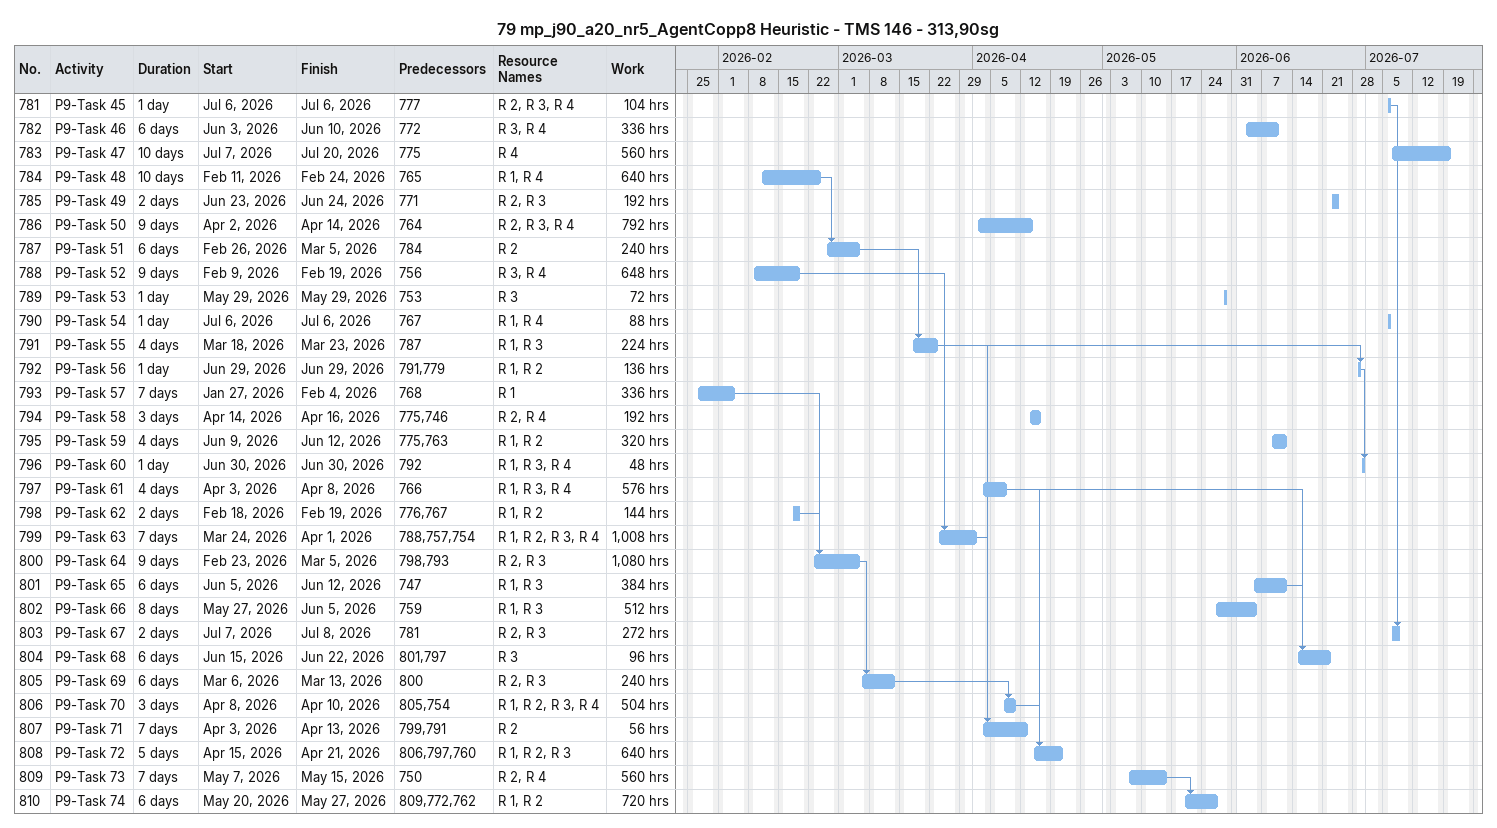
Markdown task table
79 mp_j90_a20_nr5_AgentCopp8 Heuristic - TMS 146 - 313,90sg

| ID | Task | Duration | Start | Finish | Predecessors | Resources | Work (h) |
|---|---|---|---|---|---|---|---|
| 781 | P9-Task 45 | 1d | 2026-07-06 | 2026-07-06 | 777 | R 2, R 3, R 4 | 104 |
| 782 | P9-Task 46 | 6d | 2026-06-03 | 2026-06-10 | 772 | R 3, R 4 | 336 |
| 783 | P9-Task 47 | 10d | 2026-07-07 | 2026-07-20 | 775 | R 4 | 560 |
| 784 | P9-Task 48 | 10d | 2026-02-11 | 2026-02-24 | 765 | R 1, R 4 | 640 |
| 785 | P9-Task 49 | 2d | 2026-06-23 | 2026-06-24 | 771 | R 2, R 3 | 192 |
| 786 | P9-Task 50 | 9d | 2026-04-02 | 2026-04-14 | 764 | R 2, R 3, R 4 | 792 |
| 787 | P9-Task 51 | 6d | 2026-02-26 | 2026-03-05 | 784 | R 2 | 240 |
| 788 | P9-Task 52 | 9d | 2026-02-09 | 2026-02-19 | 756 | R 3, R 4 | 648 |
| 789 | P9-Task 53 | 1d | 2026-05-29 | 2026-05-29 | 753 | R 3 | 72 |
| 790 | P9-Task 54 | 1d | 2026-07-06 | 2026-07-06 | 767 | R 1, R 4 | 88 |
| 791 | P9-Task 55 | 4d | 2026-03-18 | 2026-03-23 | 787 | R 1, R 3 | 224 |
| 792 | P9-Task 56 | 1d | 2026-06-29 | 2026-06-29 | 791, 779 | R 1, R 2 | 136 |
| 793 | P9-Task 57 | 7d | 2026-01-27 | 2026-02-04 | 768 | R 1 | 336 |
| 794 | P9-Task 58 | 3d | 2026-04-14 | 2026-04-16 | 775, 746 | R 2, R 4 | 192 |
| 795 | P9-Task 59 | 4d | 2026-06-09 | 2026-06-12 | 775, 763 | R 1, R 2 | 320 |
| 796 | P9-Task 60 | 1d | 2026-06-30 | 2026-06-30 | 792 | R 1, R 3, R 4 | 48 |
| 797 | P9-Task 61 | 4d | 2026-04-03 | 2026-04-08 | 766 | R 1, R 3, R 4 | 576 |
| 798 | P9-Task 62 | 2d | 2026-02-18 | 2026-02-19 | 776, 767 | R 1, R 2 | 144 |
| 799 | P9-Task 63 | 7d | 2026-03-24 | 2026-04-01 | 788, 757, 754 | R 1, R 2, R 3, R 4 | 1008 |
| 800 | P9-Task 64 | 9d | 2026-02-23 | 2026-03-05 | 798, 793 | R 2, R 3 | 1080 |
| 801 | P9-Task 65 | 6d | 2026-06-05 | 2026-06-12 | 747 | R 1, R 3 | 384 |
| 802 | P9-Task 66 | 8d | 2026-05-27 | 2026-06-05 | 759 | R 1, R 3 | 512 |
| 803 | P9-Task 67 | 2d | 2026-07-07 | 2026-07-08 | 781 | R 2, R 3 | 272 |
| 804 | P9-Task 68 | 6d | 2026-06-15 | 2026-06-22 | 801, 797 | R 3 | 96 |
| 805 | P9-Task 69 | 6d | 2026-03-06 | 2026-03-13 | 800 | R 2, R 3 | 240 |
| 806 | P9-Task 70 | 3d | 2026-04-08 | 2026-04-10 | 805, 754 | R 1, R 2, R 3, R 4 | 504 |
| 807 | P9-Task 71 | 7d | 2026-04-03 | 2026-04-13 | 799, 791 | R 2 | 56 |
| 808 | P9-Task 72 | 5d | 2026-04-15 | 2026-04-21 | 806, 797, 760 | R 1, R 2, R 3 | 640 |
| 809 | P9-Task 73 | 7d | 2026-05-07 | 2026-05-15 | 750 | R 2, R 4 | 560 |
| 810 | P9-Task 74 | 6d | 2026-05-20 | 2026-05-27 | 809, 772, 762 | R 1, R 2 | 720 |
